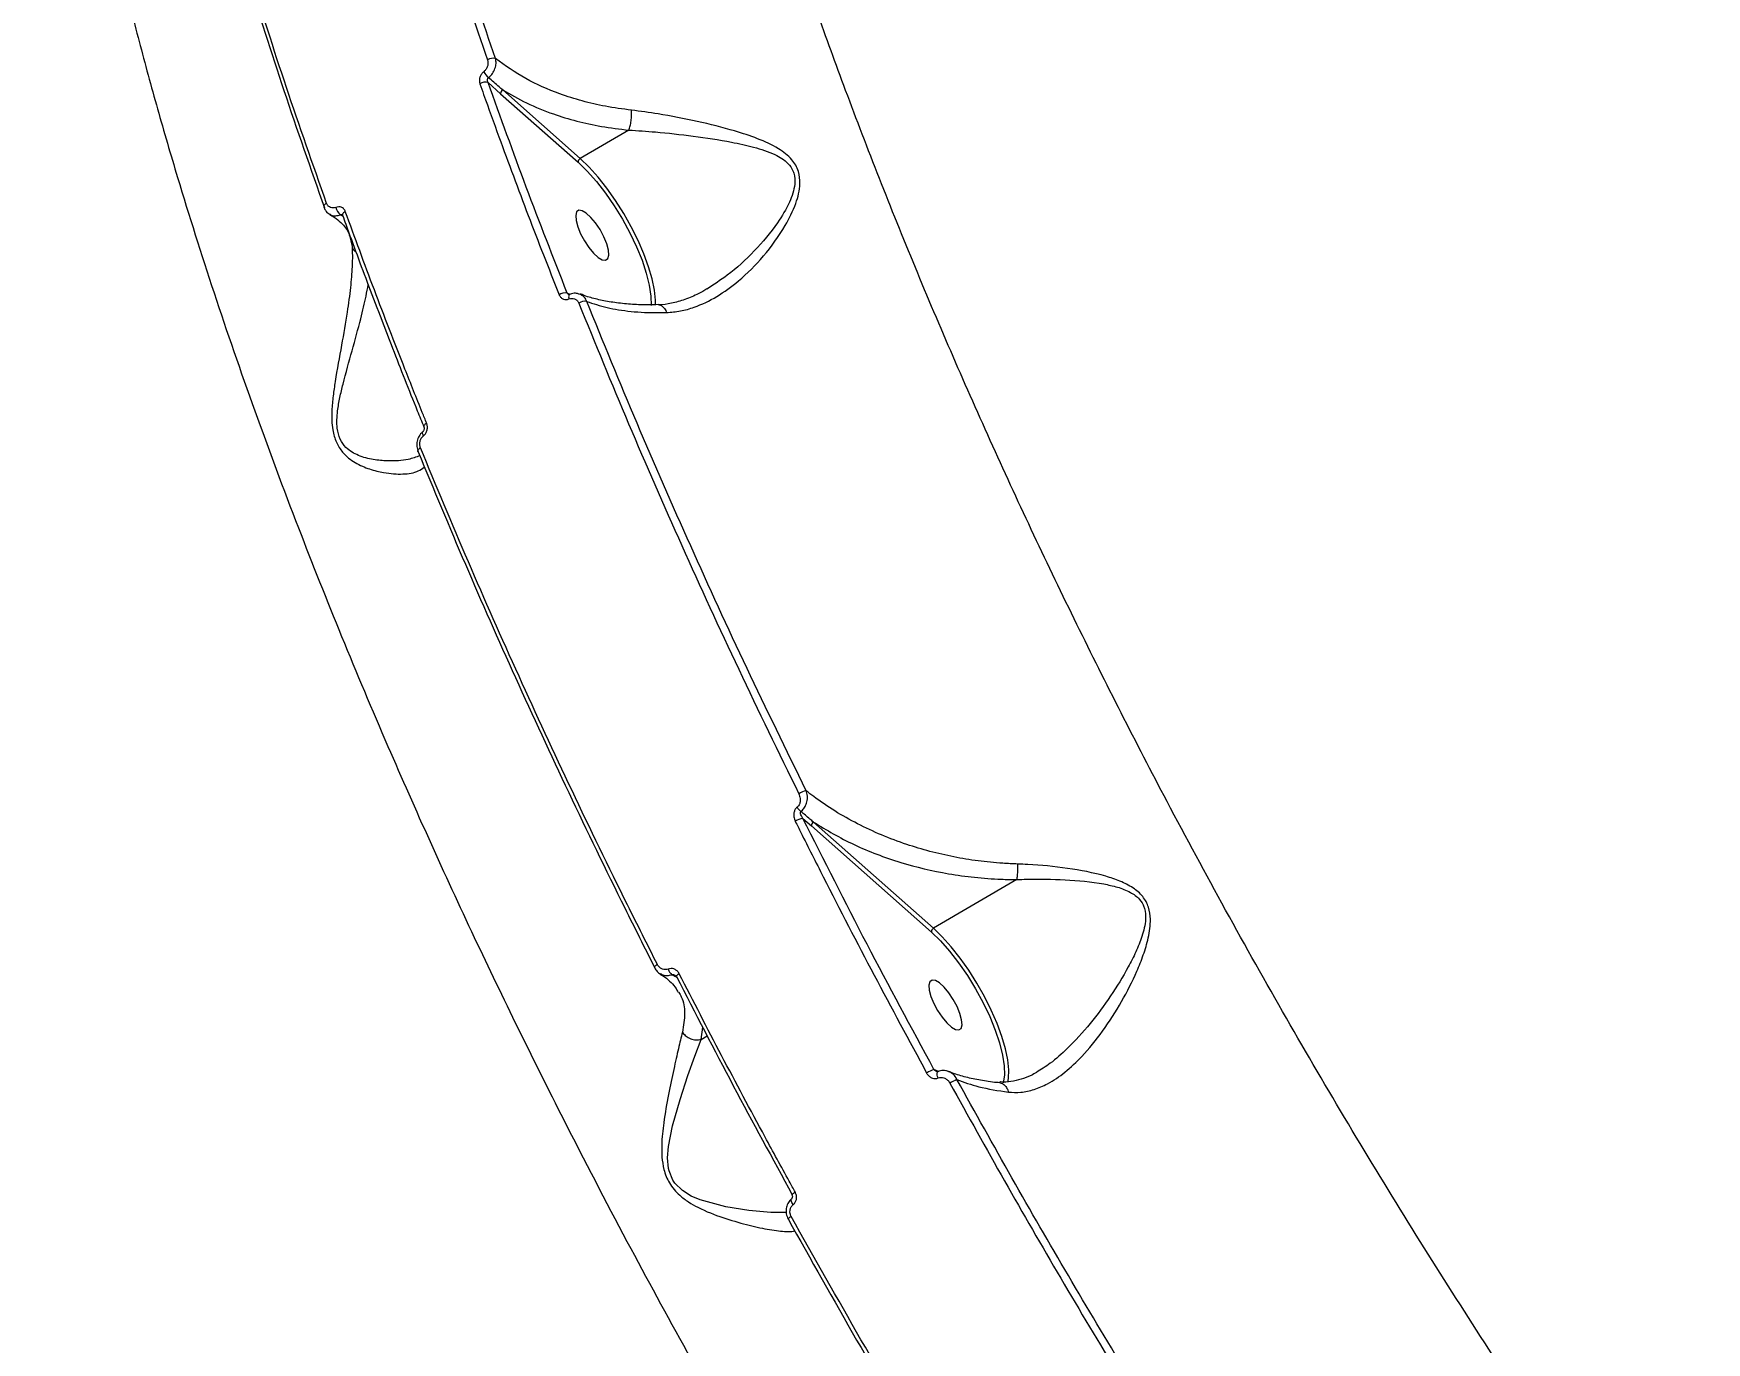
# Model space of a CAD drawing. Header units: millimetres. Extents: x -6328 to 5334, y -5037 to 4112.
# Drawn here: x -3058 to -2793.5, y 1163.1 to 1370.1 of the extents above; entities that cross this region are included whole.
import ezdxf

# ---------------------------------------------------------------- set-up
doc = ezdxf.new("R2010")
doc.units = ezdxf.units.MM
for name, color, linetype in [('DIKOM_ОБЪЕКТ', 7, 'Continuous'), ('DIKOM_РАЗМЕР_ЗОНА', 7, 'Continuous'), ('DIKOM_РАЗМЕР_ОБЪЕКТА', 7, 'Continuous')]:
    doc.layers.add(name, color=color, linetype=linetype)
doc.styles.add('style1', font='arial.ttf', dxfattribs={"width": 0.8})
doc.dimstyles.new('1-50', dxfattribs={"dimtxt": 300, "dimasz": 200, "dimexe": 100, "dimexo": 0, "dimgap": 100, "dimtad": 1, "dimtxsty": 'style1', "dimcen": 200, "dimclrd": 7, "dimclre": 7, "dimclrt": 7, "dimadec": 1, "dimazin": 2, "dimtfac": 1, "dimtmove": 0, "dimatfit": 2, "dimfxl": 0, "dimlwd": 25, "dimlwe": 18, "dimarcsym": 0})

# ---------------------------------------------------------------- blocks, each defined once
blk = doc.blocks.new('*D2')
at = {"layer": 'Defpoints', "color": 0, "transparency": 16777216}
for p in [(-5303.77, 2121.42), (-1621.11, 2121.42), (560.33, -2395.62)]:
    blk.add_point(p, dxfattribs=at)
at = {"layer": 'DIKOM_РАЗМЕР_ОБЪЕКТА', "color": 7, "lineweight": 18, "transparency": 16777216}
for p, q in [((-1621.11, 2121.42), (-5403.77, 2121.42)), ((560.33, -2395.62), (-5403.77, -2395.62))]:
    blk.add_line(p, q, dxfattribs=at)
at = {"layer": 'DIKOM_РАЗМЕР_ОБЪЕКТА', "color": 7, "lineweight": 25, "transparency": 16777216}
blk.add_line((-5303.77, -2195.62), (-5303.77, 1921.42), dxfattribs=at)
at = {"layer": 'DIKOM_РАЗМЕР_ОБЪЕКТА', "color": 7, "transparency": 16777216}
for points in [[(-5337.11, 1921.42), (-5270.44, 1921.42), (-5303.77, 2121.42)], [(-5337.11, -2195.62), (-5270.44, -2195.62), (-5303.77, -2395.62)]]:
    blk.add_solid(points, dxfattribs=at)
at = {"layer": 'DIKOM_РАЗМЕР_ОБЪЕКТА', "color": 7, "transparency": 16777216, "insert": (-5556.94, -137.1), "char_height": 300, "attachment_point": 5, "rotation": 90, "style": 'style1'}
blk.add_mtext('4500', dxfattribs=at)
blk = doc.blocks.new('*D3')
at = {"layer": 'Defpoints', "color": 0, "transparency": 16777216}
for p in [(-1814.92, 4111.71), (-5877.98, -3895.62), (33.33, -3895.62)]:
    blk.add_point(p, dxfattribs=at)
at = {"layer": 'DIKOM_РАЗМЕР_ЗОНА', "color": 7, "lineweight": 18, "transparency": 16777216}
for p, q in [((-1814.92, 4111.71), (-5977.98, 4111.71)), ((33.33, -3895.62), (-5977.98, -3895.62))]:
    blk.add_line(p, q, dxfattribs=at)
at = {"layer": 'DIKOM_РАЗМЕР_ЗОНА', "color": 7, "lineweight": 25, "transparency": 16777216}
blk.add_line((-5877.98, 3911.71), (-5877.98, -3695.62), dxfattribs=at)
at = {"layer": 'DIKOM_РАЗМЕР_ЗОНА', "color": 7, "transparency": 16777216}
for points in [[(-5911.31, 3911.71), (-5844.65, 3911.71), (-5877.98, 4111.71)], [(-5911.31, -3695.62), (-5844.65, -3695.62), (-5877.98, -3895.62)]]:
    blk.add_solid(points, dxfattribs=at)
at = {"layer": 'DIKOM_РАЗМЕР_ЗОНА', "color": 7, "transparency": 16777216, "insert": (-6131.15, 108.05), "char_height": 300, "attachment_point": 5, "rotation": 90, "style": 'style1'}
blk.add_mtext('8000', dxfattribs=at)

msp = doc.modelspace()

# ---------------------------------------------------------------- linework, layer by layer
at = {"layer": 'DIKOM_ОБЪЕКТ', "color": 7, "linetype": 'Continuous', "lineweight": 15}
for p, q in [((-2986.097, 1362.343), (-2984.132, 1360.589)), ((-2984.132, 1360.589), (-2971.874, 1349.739)), ((-2971.539, 1350.338), (-2983.797, 1361.188)), ((-2963.865, 1354.828), (-2971.539, 1350.338)), ((-3009.463, 1341.44), (-3009.07, 1341.243)), ((-3008.015, 1338.198), (-3007.624, 1336.43)), ((-2973.162, 1328.865), (-2973.604, 1329.077)), ((-2936.35, 1246.013), (-2934.993, 1244.805)), ((-2934.993, 1244.805), (-2916.034, 1228.024)), ((-2915.699, 1228.624), (-2934.658, 1245.405)), ((-2902.529, 1236.329), (-2915.699, 1228.624)), ((-2958.931, 1221.496), (-2958.766, 1221.404)), ((-2956.019, 1218.603), (-2955.956, 1218.487)), ((-2952.428, 1211.056), (-2952.159, 1212.978)), ((-2952.428, 1211.056), (-2951.455, 1211.626)), ((-2914.927, 1205.976), (-2915.634, 1206.316))]:
    msp.add_line(p, q, dxfattribs=at)
at = {"layer": 'DIKOM_ОБЪЕКТ', "color": 7, "linetype": 'Continuous', "lineweight": 15, "flags": 128}
for points in [[(-2971.874, 1349.739), (-2970.444, 1348.348), (-2968.994, 1346.712), (-2967.559, 1344.87), (-2966.176, 1342.868), (-2964.876, 1340.753), (-2963.691, 1338.577), (-2962.65, 1336.392), (-2961.779, 1334.251), (-2961.097, 1332.205), (-2960.622, 1330.304), (-2960.365, 1328.595), (-2960.333, 1327.118), (-2960.333, 1327.11)], [(-2959.629, 1327.143), (-2959.63, 1327.941), (-2959.795, 1329.527), (-2960.165, 1331.306), (-2960.732, 1333.24), (-2961.483, 1335.287), (-2962.403, 1337.402), (-2963.471, 1339.54), (-2964.664, 1341.655), (-2965.957, 1343.699), (-2967.32, 1345.63), (-2968.726, 1347.405), (-2970.142, 1348.986), (-2971.539, 1350.338)], [(-3011.649, 1343.253), (-3011.792, 1343.159), (-3011.911, 1343.058), (-3012.003, 1342.955), (-3012.064, 1342.854), (-3012.093, 1342.757), (-3012.087, 1342.668), (-3012.084, 1342.656)], [(-3012.084, 1342.656), (-3012.048, 1342.591), (-3012.023, 1342.563)], [(-3008.688, 1341.973), (-3008.835, 1341.875), (-3008.957, 1341.772), (-3009.05, 1341.666), (-3009.11, 1341.562), (-3009.135, 1341.463), (-3009.124, 1341.375), (-3009.121, 1341.368)], [(-2971.759, 1342.155), (-2972.112, 1341.903), (-2972.266, 1341.351), (-2972.207, 1340.545), (-2971.942, 1339.55), (-2971.49, 1338.446), (-2970.889, 1337.323), (-2970.187, 1336.271), (-2969.442, 1335.377), (-2968.713, 1334.712), (-2968.061, 1334.331), (-2967.536, 1334.264), (-2967.183, 1334.516), (-2967.029, 1335.068), (-2967.088, 1335.874), (-2967.354, 1336.869), (-2967.805, 1337.973), (-2968.406, 1339.096), (-2969.108, 1340.147), (-2969.853, 1341.041), (-2970.582, 1341.706), (-2971.235, 1342.088), (-2971.759, 1342.155)], [(-2973.241, 1328.862), (-2973.3, 1328.818), (-2973.346, 1328.736), (-2973.373, 1328.622), (-2973.38, 1328.479), (-2973.365, 1328.315), (-2973.331, 1328.136)], [(-2996.315, 1306.515), (-2996.383, 1306.637), (-2996.437, 1306.753), (-2996.476, 1306.857), (-2996.499, 1306.949), (-2996.505, 1307.024), (-2996.493, 1307.082), (-2996.465, 1307.121), (-2996.464, 1307.122)], [(-2995.816, 1308.463), (-2995.964, 1308.367), (-2996.088, 1308.268), (-2996.184, 1308.169), (-2996.248, 1308.075), (-2996.277, 1307.989), (-2996.271, 1307.914), (-2996.268, 1307.906)], [(-2996.804, 1304.599), (-2996.948, 1304.506), (-2997.069, 1304.411), (-2997.164, 1304.316), (-2997.23, 1304.225), (-2997.263, 1304.141), (-2997.264, 1304.068), (-2997.232, 1304.007), (-2997.168, 1303.961)], [(-2916.034, 1228.024), (-2914.604, 1226.633), (-2913.154, 1224.998), (-2911.72, 1223.157), (-2910.336, 1221.154), (-2909.036, 1219.04), (-2907.852, 1216.864), (-2906.811, 1214.679), (-2905.939, 1212.537), (-2905.258, 1210.492), (-2904.783, 1208.591), (-2904.526, 1206.882), (-2904.493, 1205.404), (-2904.685, 1204.195), (-2904.691, 1204.174)], [(-2903.931, 1204.292), (-2903.833, 1204.87), (-2903.79, 1206.227), (-2903.955, 1207.813), (-2904.325, 1209.592), (-2904.892, 1211.526), (-2905.643, 1213.573), (-2906.563, 1215.688), (-2907.631, 1217.826), (-2908.824, 1219.94), (-2910.117, 1221.985), (-2911.48, 1223.916), (-2912.886, 1225.691), (-2914.302, 1227.272), (-2915.699, 1228.624)], [(-2959.348, 1222.913), (-2959.493, 1222.824), (-2959.619, 1222.739), (-2959.722, 1222.662), (-2959.799, 1222.593), (-2959.846, 1222.537), (-2959.862, 1222.495), (-2959.859, 1222.481)], [(-2959.859, 1222.481), (-2959.846, 1222.468), (-2959.8, 1222.458)], [(-2955.891, 1221.429), (-2956.041, 1221.338), (-2956.172, 1221.25), (-2956.277, 1221.171), (-2956.353, 1221.102), (-2956.397, 1221.047), (-2956.407, 1221.008), (-2956.405, 1221.001)], [(-2956.405, 1221.001), (-2956.384, 1220.985), (-2956.327, 1220.981)], [(-2915.919, 1220.441), (-2916.272, 1220.188), (-2916.426, 1219.637), (-2916.367, 1218.831), (-2916.102, 1217.835), (-2915.65, 1216.731), (-2915.049, 1215.608), (-2914.347, 1214.557), (-2913.602, 1213.663), (-2912.874, 1212.998), (-2912.221, 1212.617), (-2911.696, 1212.549), (-2911.343, 1212.802), (-2911.189, 1213.353), (-2911.248, 1214.159), (-2911.514, 1215.155), (-2911.965, 1216.259), (-2912.566, 1217.382), (-2913.268, 1218.433), (-2914.013, 1219.327), (-2914.742, 1219.992), (-2915.395, 1220.373), (-2915.919, 1220.441)], [(-2938.973, 1183.701), (-2941.413, 1183.69), (-2944.873, 1183.992), (-2948.552, 1184.586), (-2952.581, 1185.69), (-2953.988, 1186.297), (-2955.377, 1187.145), (-2956.584, 1188.334), (-2956.883, 1188.778), (-2957.494, 1190.256), (-2957.578, 1190.625), (-2957.727, 1192.352), (-2957.601, 1194.109), (-2956.956, 1197.397), (-2955.771, 1201.539), (-2954.51, 1205.361), (-2953.429, 1208.428), (-2952.438, 1211.051), (-2952.437, 1211.053), (-2952.437, 1211.053)], [(-2914.972, 1204.958), (-2915.046, 1205.186), (-2915.096, 1205.407), (-2915.119, 1205.607), (-2915.114, 1205.775), (-2915.081, 1205.9), (-2915.022, 1205.975), (-2914.998, 1205.988)], [(-2937.863, 1184.964), (-2937.975, 1185.125), (-2938.07, 1185.285), (-2938.142, 1185.436), (-2938.19, 1185.572), (-2938.211, 1185.688), (-2938.205, 1185.78), (-2938.172, 1185.843), (-2938.161, 1185.852)], [(-2938.187, 1183.045), (-2938.333, 1182.959), (-2938.462, 1182.879), (-2938.569, 1182.809), (-2938.652, 1182.752), (-2938.707, 1182.709), (-2938.731, 1182.682), (-2938.725, 1182.672), (-2938.688, 1182.679)]]:
    msp.add_lwpolyline(points, dxfattribs=at)
at = {"layer": 'DIKOM_ОБЪЕКТ', "color": 7, "linetype": 'Continuous', "lineweight": 15}
for centre, radius, start, end in [((-2985.345, 1364.596), 1.589, 74.89609, 123.09289), ((-2986.548, 1360.863), 1.547, 73.05062, 123.77465), ((-2983.86, 1365.651), 3.351, 208.40758, 228.93585), ((-2983.498, 1360.628), 0.635, 118.10398, 183.51709), ((-2971.24, 1349.778), 0.635, 118.10383, 183.51797), ((-3008.429, 1342.858), 1.756, 188.01296, 233.88654), ((-2973.903, 1327.34), 1.763, 80.22816, 123.88378), ((-2970.744, 1325.904), 1.866, 83.00377, 123.18968), ((-2935.155, 1247.004), 3.429, 101.11163, 122.27376), ((-2935.741, 1242.728), 3.341, 100.51119, 122.70303), ((-2934.904, 1249.33), 2.825, 213.43312, 231.90021), ((-2934.358, 1244.844), 0.635, 118.10398, 183.51709), ((-2915.4, 1228.063), 0.635, 118.10382, 183.51798), ((-2955.997, 1222.634), 1.702, 195.51591, 231.83222), ((-2913.028, 1199.618), 7.186, 111.26323, 121.49088), ((-2908.721, 1196.901), 8.464, 112.68299, 121.173), ((-2936.994, 1185.502), 1.477, 111.69505, 137.52871)]:
    msp.add_arc(centre, radius, start, end, dxfattribs=at)
for points, knots in [([(-2798.307, 1118.904), (-2801.869, 1123.887), (-2808.995, 1133.853), (-2819.512, 1149.279), (-2829.881, 1165.031), (-2840.12, 1181.197), (-2850.155, 1197.665), (-2860.001, 1214.476), (-2869.571, 1231.494), (-2878.259, 1247.606), (-2886.073, 1262.681), (-2893.094, 1276.732), (-2899.865, 1290.806), (-2906.396, 1304.937), (-2912.651, 1319.054), (-2918.634, 1333.176), (-2924.304, 1347.218), (-2929.485, 1360.726), (-2934.185, 1373.65), (-2938.736, 1386.862), (-2943.202, 1400.717), (-2947.486, 1415.127), (-2951.605, 1430.318), (-2955.405, 1446.144), (-2958.35, 1460.608), (-2960.434, 1472.805), (-2961.983, 1483.644), (-2963.206, 1494.78), (-2964.004, 1506.092), (-2964.323, 1517.718), (-2964.01, 1529.461), (-2962.995, 1540.149), (-2961.505, 1549.195), (-2959.722, 1556.807), (-2957.5, 1563.857), (-2954.845, 1570.311), (-2951.764, 1576.167), (-2948.255, 1581.389), (-2944.352, 1586.038), (-2941.405, 1588.593), (-2939.929, 1589.872)], [0, 0, 0, 0, 0.0277428, 0.0554856, 0.0835918, 0.1116979, 0.1402848, 0.1688716, 0.1978427, 0.2268138, 0.2503664, 0.2739191, 0.2976931, 0.3214671, 0.3455316, 0.3695961, 0.393891, 0.4181859, 0.4402547, 0.4623235, 0.4890861, 0.5158638, 0.5426264, 0.5757713, 0.6089163, 0.6309326, 0.652949, 0.6796477, 0.7063614, 0.7330602, 0.7661254, 0.7991906, 0.8241634, 0.8492229, 0.8742824, 0.8994293, 0.9244842, 0.9496267, 0.9747692, 1, 1, 1, 1]), ([(-3053.768, 1489.114), (-3054.228, 1485.449), (-3055.13, 1478.259), (-3055.6, 1466.462), (-3055.443, 1454.05), (-3054.591, 1440.798), (-3053.025, 1426.511), (-3050.967, 1412.981), (-3048.65, 1400.479), (-3046.414, 1389.839), (-3043.959, 1379.29), (-3041.318, 1368.862), (-3038.411, 1358.215), (-3034.561, 1345.034), (-3029.543, 1329.172), (-3023.156, 1310.672), (-3016.388, 1292.511), (-3009.341, 1274.792), (-3002.365, 1258.227), (-2995.337, 1242.341), (-2988.463, 1227.458), (-2981.405, 1212.779), (-2973.399, 1196.736), (-2964.506, 1179.649), (-2954.675, 1161.576), (-2945.269, 1144.976), (-2936.06, 1129.317), (-2927.27, 1114.869), (-2918.448, 1100.831), (-2908.639, 1085.708), (-2897.987, 1069.877), (-2886.481, 1053.455), (-2875.705, 1038.662), (-2865.355, 1024.966), (-2855.644, 1012.554), (-2846.053, 1000.712), (-2836.559, 989.395), (-2827, 978.378), (-2820.612, 971.361), (-2817.415, 967.849)], [0, 0, 0, 0, 0.0321108, 0.0629807, 0.0939441, 0.1252643, 0.1566821, 0.189835, 0.2117861, 0.2337707, 0.2537041, 0.2736375, 0.2936718, 0.313706, 0.3466387, 0.3796847, 0.4118208, 0.4412262, 0.470712, 0.4960472, 0.5214337, 0.5455273, 0.5696649, 0.6018539, 0.6313075, 0.6608414, 0.6862174, 0.7116447, 0.7357766, 0.7599525, 0.7922219, 0.8217486, 0.8513558, 0.8767942, 0.9022838, 0.9264743, 0.9507088, 0.9753312, 1, 1, 1, 1]), ([(-3007.956, 1440.108), (-3007.326, 1437.425), (-3005.485, 1429.586), (-3002.009, 1416.236), (-2997.328, 1399.905), (-2992.115, 1383.149), (-2988.182, 1371.673), (-2986.213, 1365.927)], [0, 0, 0, 0, 0.1144547, 0.3345006, 0.5550758, 0.7772655, 1, 1, 1, 1]), ([(-2984.931, 1366.13), (-2986.873, 1371.793), (-2990.76, 1383.134), (-2995.949, 1399.789), (-3000.647, 1416.155), (-3004.144, 1429.58), (-3005.996, 1437.464), (-3006.624, 1440.14)], [0, 0, 0, 0, 0.2200464, 0.4406219, 0.6628116, 0.885546, 1, 1, 1, 1]), ([(-3033.74, 1413.784), (-3032.295, 1408.138), (-3029.402, 1396.829), (-3024.234, 1379.203), (-3018.508, 1361.133), (-3014.156, 1348.735), (-3011.977, 1342.528)], [0, 0, 0, 0, 0.2482505, 0.4971902, 0.7482387, 1, 1, 1, 1]), ([(-3011.649, 1343.253), (-3013.804, 1349.389), (-3018.119, 1361.677), (-3023.843, 1379.71), (-3029.06, 1397.468), (-3031.995, 1408.932), (-3033.465, 1414.672)], [0, 0, 0, 0, 0.2482503, 0.4971899, 0.7482385, 1, 1, 1, 1]), ([(-2986.213, 1365.927), (-2986.175, 1365.77), (-2986.098, 1365.456), (-2986.181, 1364.934), (-2986.402, 1364.459), (-2986.646, 1364.184), (-2986.789, 1364.071), (-2986.807, 1364.057)], [0, 0, 0, 0, 0.2478617, 0.4958964, 0.7364511, 0.9670336, 1, 1, 1, 1]), ([(-2986.061, 1363.124), (-2986.031, 1363.148), (-2985.794, 1363.338), (-2985.384, 1363.79), (-2984.988, 1364.557), (-2984.801, 1365.39), (-2984.888, 1365.884), (-2984.931, 1366.13)], [0, 0, 0, 0, 0.0333396, 0.2664399, 0.5082689, 0.7552684, 1, 1, 1, 1]), ([(-2963.462, 1357.984), (-2964.841, 1358.167), (-2967.504, 1358.52), (-2971.274, 1359.41), (-2975.576, 1360.777), (-2980.366, 1362.879), (-2983.396, 1365.037), (-2984.931, 1366.13)], [0, 0, 0, 0, 0.164794, 0.3184402, 0.4735199, 0.7333093, 1, 1, 1, 1]), ([(-2986.807, 1364.057), (-2986.824, 1364.044), (-2986.97, 1363.929), (-2987.218, 1363.649), (-2987.442, 1363.163), (-2987.526, 1362.63), (-2987.447, 1362.309), (-2987.408, 1362.149)], [0, 0, 0, 0, 0.0299153, 0.261791, 0.5039481, 0.7520215, 1, 1, 1, 1]), ([(-2986.097, 1362.343), (-2986.13, 1362.413), (-2986.194, 1362.55), (-2986.219, 1362.77), (-2986.186, 1362.955), (-2986.123, 1363.061), (-2986.08, 1363.107), (-2986.066, 1363.12), (-2986.061, 1363.124)], [0, 0, 0, 0, 0.2725665, 0.5325862, 0.7667508, 0.9319469, 0.9740885, 1, 1, 1, 1]), ([(-2973.604, 1329.077), (-2975.797, 1334.67), (-2980.186, 1345.869), (-2984.126, 1356.847), (-2986.097, 1362.343)], [0, 0, 0, 0, 0.4994501, 1, 1, 1, 1]), ([(-2983.797, 1361.188), (-2983.992, 1361.352), (-2984.752, 1361.989), (-2985.503, 1362.64), (-2986.061, 1363.124)], [0, 0, 0, 0, 0.2563729, 1, 1, 1, 1]), ([(-2987.408, 1362.149), (-2987.211, 1361.592), (-2986.226, 1358.809), (-2983.739, 1351.907), (-2979.822, 1341.373), (-2976.532, 1332.995), (-2974.886, 1328.803)], [0, 0, 0, 0, 0.0507678, 0.2538476, 0.6266954, 1, 1, 1, 1]), ([(-2983.797, 1361.188), (-2982.565, 1360.475), (-2980.083, 1359.038), (-2976.107, 1357.436), (-2972.125, 1356.227), (-2968.144, 1355.341), (-2965.319, 1355.002), (-2963.865, 1354.828)], [0, 0, 0, 0, 0.2198974, 0.4427753, 0.6236712, 0.8062571, 1, 1, 1, 1]), ([(-2963.859, 1354.834), (-2963.784, 1355.047), (-2963.636, 1355.472), (-2963.488, 1356.297), (-2963.422, 1357.122), (-2963.434, 1357.682), (-2963.458, 1357.942), (-2963.462, 1357.984)], [0, 0, 0, 0, 0.2440021, 0.4880042, 0.7320067, 0.9571012, 1, 1, 1, 1]), ([(-2957.904, 1325.988), (-2957.17, 1326.048), (-2955.689, 1326.169), (-2953.005, 1326.938), (-2949.885, 1328.434), (-2946.17, 1331.127), (-2942.445, 1334.855), (-2939.379, 1339.073), (-2937.432, 1342.989), (-2936.685, 1345.971), (-2936.941, 1348.408), (-2938.101, 1350.409), (-2940.372, 1352.132), (-2943.496, 1353.539), (-2947.795, 1354.946), (-2953.082, 1356.257), (-2958.629, 1357.353), (-2962.061, 1357.801), (-2963.462, 1357.984)], [0, 0, 0, 0, 0.0400994, 0.0808883, 0.149972, 0.2211627, 0.3125707, 0.4066966, 0.4681058, 0.5184496, 0.5509518, 0.5857536, 0.6308473, 0.6885498, 0.7478282, 0.8397944, 0.9345761, 1, 1, 1, 1]), ([(-2963.865, 1354.828), (-2963.864, 1354.829), (-2963.861, 1354.83), (-2963.859, 1354.832), (-2963.859, 1354.833), (-2963.859, 1354.834)], [0, 0, 0, 0, 0.5019097, 0.9101308, 1, 1, 1, 1]), ([(-2963.859, 1354.834), (-2963.858, 1354.834), (-2962.482, 1354.766), (-2959.101, 1354.524), (-2953.621, 1353.92), (-2948.403, 1353.129), (-2944.08, 1352.186), (-2941.008, 1351.2), (-2938.862, 1349.905), (-2938.023, 1348.719), (-2937.615, 1347.606), (-2937.55, 1346.377), (-2937.907, 1344.836), (-2938.733, 1342.75), (-2940.661, 1339.57), (-2943.977, 1335.624), (-2947.788, 1332.101), (-2950.451, 1330.402), (-2951.539, 1329.708)], [0, 0, 0, 0, 0.0000708, 0.079211, 0.1909647, 0.3058207, 0.374472, 0.4443327, 0.4948698, 0.5238252, 0.5323821, 0.5675015, 0.5956876, 0.6246842, 0.6970919, 0.8079279, 0.921547, 1, 1, 1, 1]), ([(-3012.056, 1342.666), (-3011.992, 1342.497), (-3011.828, 1342.061), (-3011.457, 1341.65), (-3011.144, 1341.539), (-3011.097, 1341.522)], [0, 0, 0, 0, 0.3501558, 0.9018173, 1, 1, 1, 1]), ([(-3010.167, 1342.613), (-3010.313, 1342.57), (-3010.605, 1342.483), (-3011.032, 1342.563), (-3011.389, 1342.79), (-3011.574, 1343.057), (-3011.638, 1343.225), (-3011.649, 1343.253)], [0, 0, 0, 0, 0.2376974, 0.4754976, 0.7137247, 0.9520118, 1, 1, 1, 1]), ([(-3011.188, 1341.489), (-3010.926, 1341.346), (-3010.215, 1340.957), (-3009.357, 1340.241), (-3008.59, 1339.353), (-3008.155, 1338.668), (-3008.042, 1338.227), (-3008.02, 1338.138)], [0, 0, 0, 0, 0.1470489, 0.3987279, 0.6577846, 0.9314764, 1, 1, 1, 1]), ([(-3011.096, 1341.529), (-3011.035, 1341.486), (-3010.779, 1341.307), (-3010.197, 1341.238), (-3009.708, 1341.373), (-3009.463, 1341.44)], [0, 0, 0, 0, 0.1374982, 0.5686542, 1, 1, 1, 1]), ([(-3008.688, 1341.973), (-3008.699, 1342.002), (-3008.764, 1342.17), (-3008.95, 1342.437), (-3009.306, 1342.663), (-3009.731, 1342.743), (-3010.022, 1342.656), (-3010.167, 1342.613)], [0, 0, 0, 0, 0.0489193, 0.2870857, 0.5249643, 0.7625368, 1, 1, 1, 1]), ([(-3009.463, 1341.44), (-3009.417, 1341.454), (-3009.323, 1341.482), (-3009.217, 1341.473), (-3009.172, 1341.442), (-3009.164, 1341.436)], [0, 0, 0, 0, 0.446329, 0.8937727, 1, 1, 1, 1]), ([(-3009.163, 1341.437), (-3009.157, 1341.451), (-3009.149, 1341.467), (-3009.127, 1341.377), (-3009.125, 1341.37)], [0, 0, 0, 0, 0.9197709, 1, 1, 1, 1]), ([(-3009.115, 1341.369), (-3008.947, 1340.897), (-3007.629, 1337.203), (-3005.57, 1331.672), (-3003.611, 1326.583), (-3002.914, 1324.772)], [0, 0, 0, 0, 0.0863629, 0.674722, 1, 1, 1, 1]), ([(-2995.816, 1308.463), (-2996.048, 1309.037), (-2997.21, 1311.904), (-3000.025, 1318.962), (-3004.148, 1329.593), (-3007.174, 1337.845), (-3008.688, 1341.973)], [0, 0, 0, 0, 0.0507693, 0.253855, 0.6266991, 1, 1, 1, 1]), ([(-3007.624, 1336.43), (-3007.598, 1335.981), (-3007.547, 1335.072), (-3007.601, 1332.926), (-3007.843, 1329.963), (-3008.405, 1325.791), (-3009.269, 1320.816), (-3010.121, 1316.303), (-3010.628, 1312.806), (-3010.864, 1310.248), (-3010.809, 1307.687), (-3010.164, 1305.411), (-3008.953, 1303.54), (-3007.084, 1302.131), (-3004.828, 1301.179), (-3002.203, 1300.538), (-2999.464, 1300.358), (-2997.337, 1300.72), (-2996.498, 1301.327), (-2996.201, 1301.542)], [0, 0, 0, 0, 0.0443359, 0.0895887, 0.1599534, 0.2324657, 0.3224987, 0.4152107, 0.4503604, 0.4859282, 0.532942, 0.5664249, 0.5998052, 0.653098, 0.7102645, 0.7686664, 0.8578768, 0.9497899, 1, 1, 1, 1]), ([(-3007.624, 1336.43), (-3007.609, 1336.391), (-3007.543, 1336.215), (-3007.369, 1335.877), (-3007.111, 1335.648), (-3006.966, 1335.519)], [0, 0, 0, 0, 0.1135879, 0.5033465, 1, 1, 1, 1]), ([(-2996.912, 1303.353), (-2997.492, 1303.134), (-2998.914, 1302.597), (-3001.529, 1302.454), (-3004.249, 1302.686), (-3006.18, 1303.168), (-3007.641, 1303.888), (-3008.668, 1304.659), (-3009.572, 1305.888), (-3010.099, 1307.933), (-3009.968, 1310.251), (-3009.552, 1312.576), (-3008.788, 1315.798), (-3007.574, 1320.032), (-3006.313, 1324.662), (-3005.46, 1328.17), (-3005.168, 1329.799), (-3005.063, 1330.382)], [0, 0, 0, 0, 0.0808784, 0.1985156, 0.2704634, 0.3434874, 0.3750984, 0.4073785, 0.4455541, 0.483509, 0.5387903, 0.5820731, 0.6260338, 0.7410379, 0.8590577, 0.9495273, 1, 1, 1, 1]), ([(-2974.886, 1328.803), (-2974.872, 1328.77), (-2974.797, 1328.595), (-2974.592, 1328.321), (-2974.217, 1328.089), (-2973.775, 1328.006), (-2973.479, 1328.093), (-2973.331, 1328.136)], [0, 0, 0, 0, 0.0545852, 0.2913569, 0.527817, 0.7639702, 1, 1, 1, 1]), ([(-2973.392, 1328.858), (-2973.427, 1328.877), (-2973.507, 1328.919), (-2973.571, 1329.006), (-2973.599, 1329.066), (-2973.604, 1329.077)], [0, 0, 0, 0, 0.3880181, 0.8853725, 1, 1, 1, 1]), ([(-2973.237, 1328.867), (-2973.243, 1328.863), (-2973.288, 1328.841), (-2973.35, 1328.845), (-2973.375, 1328.836), (-2973.393, 1328.854), (-2973.394, 1328.855)], [0, 0, 0, 0, 0.0670603, 0.4488545, 0.986165, 1, 1, 1, 1]), ([(-2973.331, 1328.136), (-2973.182, 1328.179), (-2972.884, 1328.265), (-2972.439, 1328.182), (-2972.06, 1327.949), (-2971.854, 1327.673), (-2971.779, 1327.498), (-2971.765, 1327.465)], [0, 0, 0, 0, 0.236408, 0.4729314, 0.7098822, 0.9468304, 1, 1, 1, 1]), ([(-2971.671, 1328.868), (-2971.817, 1328.925), (-2972.214, 1329.081), (-2972.782, 1329.046), (-2973.13, 1328.883), (-2973.229, 1328.836)], [0, 0, 0, 0, 0.2937924, 0.7987673, 1, 1, 1, 1]), ([(-2970.516, 1327.756), (-2970.539, 1327.809), (-2970.66, 1328.099), (-2970.971, 1328.547), (-2971.375, 1328.757), (-2971.566, 1328.856)], [0, 0, 0, 0, 0.1056711, 0.5764371, 1, 1, 1, 1]), ([(-2959.144, 1327.241), (-2959.758, 1327.223), (-2961.32, 1327.179), (-2963.648, 1327.287), (-2966.128, 1327.536), (-2968.38, 1327.942), (-2970.202, 1328.405), (-2971.152, 1328.778), (-2971.528, 1328.926)], [0, 0, 0, 0, 0.1214327, 0.3093887, 0.4981902, 0.6873998, 0.87637, 1, 1, 1, 1]), ([(-2951.545, 1329.715), (-2951.968, 1329.464), (-2953.097, 1328.793), (-2954.961, 1328.008), (-2957.078, 1327.439), (-2958.481, 1327.184), (-2959.164, 1327.217), (-2959.174, 1327.217)], [0, 0, 0, 0, 0.1715966, 0.4586251, 0.733548, 0.9960355, 1, 1, 1, 1]), ([(-2971.765, 1327.465), (-2969.182, 1321.128), (-2964.008, 1308.436), (-2955.538, 1289.103), (-2946.591, 1269.576), (-2940.191, 1256.467), (-2936.987, 1249.903)], [0, 0, 0, 0, 0.2482522, 0.497193, 0.7482405, 1, 1, 1, 1]), ([(-2935.816, 1250.369), (-2938.97, 1256.826), (-2945.285, 1269.76), (-2954.179, 1289.154), (-2962.68, 1308.537), (-2967.902, 1321.343), (-2970.516, 1327.756)], [0, 0, 0, 0, 0.2482527, 0.4971938, 0.7482409, 1, 1, 1, 1]), ([(-2970.516, 1327.756), (-2969.485, 1327.404), (-2967.404, 1326.694), (-2963.552, 1326.108), (-2960.286, 1325.942), (-2958.319, 1325.98), (-2957.904, 1325.988)], [0, 0, 0, 0, 0.2991599, 0.6039868, 0.9163485, 1, 1, 1, 1]), ([(-2959.142, 1327.183), (-2959.089, 1327.191), (-2958.878, 1327.225), (-2958.51, 1326.992), (-2958.166, 1326.579), (-2957.983, 1326.202), (-2957.918, 1326.028), (-2957.904, 1325.988)], [0, 0, 0, 0, 0.1097848, 0.436047, 0.7623102, 0.945674, 1, 1, 1, 1]), ([(-3002.914, 1324.772), (-3002.353, 1323.302), (-3000.54, 1318.557), (-2998.315, 1312.929), (-2996.606, 1308.755), (-2996.257, 1307.903)], [0, 0, 0, 0, 0.2631356, 0.8495567, 1, 1, 1, 1]), ([(-2996.421, 1307.139), (-2996.447, 1307.118), (-2996.679, 1306.928), (-2997.062, 1306.467), (-2997.378, 1305.662), (-2997.444, 1304.771), (-2997.259, 1304.23), (-2997.168, 1303.961)], [0, 0, 0, 0, 0.0300202, 0.263948, 0.5066423, 0.7544466, 1, 1, 1, 1]), ([(-2996.271, 1307.905), (-2996.266, 1307.896), (-2996.243, 1307.848), (-2996.22, 1307.719), (-2996.229, 1307.539), (-2996.277, 1307.373), (-2996.351, 1307.238), (-2996.422, 1307.152), (-2996.458, 1307.128), (-2996.466, 1307.123)], [0, 0, 0, 0, 0.0521817, 0.2776577, 0.4729201, 0.6441012, 0.7961135, 0.9551135, 1, 1, 1, 1]), ([(-2996.315, 1306.515), (-2996.183, 1306.645), (-2995.927, 1306.898), (-2995.724, 1307.423), (-2995.668, 1307.967), (-2995.767, 1308.298), (-2995.816, 1308.463)], [0, 0, 0, 0, 0.2592201, 0.5021627, 0.7511322, 1, 1, 1, 1]), ([(-2996.804, 1304.599), (-2996.854, 1304.761), (-2996.952, 1305.086), (-2996.9, 1305.623), (-2996.702, 1306.109), (-2996.47, 1306.388), (-2996.331, 1306.502), (-2996.315, 1306.515)], [0, 0, 0, 0, 0.2486747, 0.49752, 0.7389377, 0.9703205, 1, 1, 1, 1]), ([(-2959.348, 1222.913), (-2960.928, 1226.048), (-2965.544, 1235.213), (-2972.915, 1250.421), (-2981.313, 1268.527), (-2989.339, 1286.627), (-2994.314, 1298.603), (-2996.804, 1304.599)], [0, 0, 0, 0, 0.1144542, 0.3345003, 0.5550756, 0.7772654, 1, 1, 1, 1]), ([(-2997.168, 1303.961), (-2994.713, 1298.051), (-2989.799, 1286.218), (-2981.832, 1268.234), (-2973.426, 1250.096), (-2966.018, 1234.804), (-2961.376, 1225.587), (-2959.8, 1222.458)], [0, 0, 0, 0, 0.2200461, 0.4406213, 0.6628108, 0.8855451, 1, 1, 1, 1]), ([(-2936.987, 1249.903), (-2936.895, 1249.666), (-2936.735, 1249.25), (-2936.756, 1248.628), (-2936.915, 1248.158), (-2937.114, 1247.896), (-2937.24, 1247.791), (-2937.261, 1247.774)], [0, 0, 0, 0, 0.3277202, 0.573894, 0.77963, 0.9627747, 1, 1, 1, 1]), ([(-2936.647, 1247.107), (-2936.611, 1247.136), (-2936.402, 1247.308), (-2936.055, 1247.721), (-2935.718, 1248.448), (-2935.584, 1249.32), (-2935.676, 1249.979), (-2935.796, 1250.313), (-2935.816, 1250.369)], [0, 0, 0, 0, 0.0395069, 0.2326388, 0.4437426, 0.6867398, 0.9479473, 1, 1, 1, 1]), ([(-2902.37, 1238.789), (-2903.163, 1238.82), (-2905.281, 1238.902), (-2908.672, 1239.252), (-2913.831, 1240.099), (-2918.967, 1241.468), (-2923.956, 1243.345), (-2927.764, 1245.115), (-2931.351, 1247.145), (-2934.001, 1248.941), (-2935.426, 1250.061), (-2935.816, 1250.369)], [0, 0, 0, 0, 0.0601169, 0.1606253, 0.2618619, 0.4689752, 0.5879989, 0.7078536, 0.830228, 0.9534373, 1, 1, 1, 1]), ([(-2937.261, 1247.774), (-2937.287, 1247.752), (-2937.421, 1247.64), (-2937.629, 1247.355), (-2937.791, 1246.854), (-2937.805, 1246.206), (-2937.638, 1245.777), (-2937.546, 1245.54)], [0, 0, 0, 0, 0.0440727, 0.2245474, 0.4337722, 0.6875081, 1, 1, 1, 1]), ([(-2936.35, 1246.013), (-2936.435, 1246.139), (-2936.583, 1246.359), (-2936.702, 1246.675), (-2936.731, 1246.896), (-2936.703, 1247.021), (-2936.674, 1247.077), (-2936.654, 1247.099), (-2936.647, 1247.107)], [0, 0, 0, 0, 0.3694027, 0.6445477, 0.8371646, 0.9270165, 0.9711869, 1, 1, 1, 1]), ([(-2934.658, 1245.405), (-2934.852, 1245.568), (-2935.518, 1246.131), (-2936.179, 1246.702), (-2936.647, 1247.107)], [0, 0, 0, 0, 0.2912822, 1, 1, 1, 1]), ([(-2915.634, 1206.316), (-2919.191, 1212.908), (-2926.316, 1226.112), (-2933.002, 1239.373), (-2936.35, 1246.013)], [0, 0, 0, 0, 0.4992727, 1, 1, 1, 1]), ([(-2937.546, 1245.54), (-2937.253, 1244.953), (-2935.79, 1242.02), (-2931.698, 1233.915), (-2925.138, 1221.217), (-2919.569, 1210.906), (-2916.782, 1205.747)], [0, 0, 0, 0, 0.0441412, 0.2207137, 0.6100127, 1, 1, 1, 1]), ([(-2934.658, 1245.405), (-2932.591, 1244.168), (-2929.466, 1242.299), (-2924.699, 1240.317), (-2919.808, 1238.637), (-2914.615, 1237.4), (-2909.227, 1236.651), (-2905.61, 1236.372), (-2903.356, 1236.34), (-2902.529, 1236.329)], [0, 0, 0, 0, 0.2355394, 0.3560364, 0.4765274, 0.7016571, 0.8172953, 0.9329171, 1, 1, 1, 1]), ([(-2903.856, 1202.723), (-2903.201, 1202.69), (-2901.835, 1202.619), (-2899.754, 1203.087), (-2897.399, 1204.095), (-2894.852, 1205.825), (-2891.905, 1208.594), (-2888.867, 1212.34), (-2885.945, 1216.913), (-2883.851, 1221.022), (-2882.492, 1224.415), (-2881.666, 1227.151), (-2881.29, 1229.715), (-2881.6, 1232), (-2882.555, 1233.763), (-2884.185, 1235.13), (-2886.213, 1236.13), (-2889.647, 1237.279), (-2894.552, 1238.201), (-2899.241, 1238.668), (-2901.843, 1238.768), (-2902.37, 1238.789)], [0, 0, 0, 0, 0.0399715, 0.083299, 0.1277351, 0.1880435, 0.2502378, 0.3338835, 0.4199859, 0.5013491, 0.5428288, 0.5846608, 0.6297904, 0.6581297, 0.6869604, 0.7180466, 0.7529296, 0.7887563, 0.8810067, 0.9758693, 1, 1, 1, 1]), ([(-2902.522, 1236.336), (-2902.483, 1236.551), (-2902.405, 1236.981), (-2902.352, 1237.806), (-2902.353, 1238.423), (-2902.368, 1238.74), (-2902.37, 1238.789)], [0, 0, 0, 0, 0.3157288, 0.6314576, 0.943771, 1, 1, 1, 1]), ([(-2902.529, 1236.329), (-2902.527, 1236.33), (-2902.525, 1236.331), (-2902.522, 1236.334), (-2902.522, 1236.335), (-2902.522, 1236.336)], [0, 0, 0, 0, 0.4269521, 0.7842824, 1, 1, 1, 1]), ([(-2902.522, 1236.336), (-2902.52, 1236.336), (-2901.998, 1236.359), (-2899.476, 1236.442), (-2894.861, 1236.382), (-2890.047, 1235.951), (-2886.608, 1235.176), (-2884.652, 1234.456), (-2883.155, 1233.396), (-2882.536, 1232.373), (-2882.194, 1231.315), (-2882.091, 1229.69), (-2882.675, 1227.369), (-2883.688, 1224.871), (-2885.299, 1221.688), (-2887.673, 1217.843), (-2890.907, 1213.472), (-2894.142, 1209.927), (-2897.014, 1207.34), (-2898.702, 1206.302), (-2899.435, 1205.852)], [0, 0, 0, 0, 0.000104, 0.0287586, 0.138617, 0.2508756, 0.2908187, 0.3314997, 0.3649711, 0.3896153, 0.3952539, 0.4256668, 0.4764477, 0.5241746, 0.5723688, 0.6706661, 0.7709501, 0.8734156, 0.9450082, 1, 1, 1, 1]), ([(-2959.829, 1222.499), (-2959.731, 1222.313), (-2959.489, 1221.856), (-2959.073, 1221.471), (-2958.777, 1221.377), (-2958.77, 1221.375)], [0, 0, 0, 0, 0.4007417, 0.985686, 1, 1, 1, 1]), ([(-2957.637, 1222.179), (-2957.783, 1222.138), (-2958.075, 1222.055), (-2958.534, 1222.141), (-2958.949, 1222.374), (-2959.211, 1222.663), (-2959.32, 1222.862), (-2959.348, 1222.913)], [0, 0, 0, 0, 0.2256675, 0.4513623, 0.6801796, 0.9175966, 1, 1, 1, 1]), ([(-2955.891, 1221.429), (-2955.92, 1221.482), (-2956.032, 1221.685), (-2956.302, 1221.98), (-2956.726, 1222.217), (-2957.192, 1222.304), (-2957.488, 1222.22), (-2957.637, 1222.179)], [0, 0, 0, 0, 0.0825824, 0.3217227, 0.5513052, 0.7756177, 1, 1, 1, 1]), ([(-2958.981, 1221.409), (-2958.714, 1221.252), (-2957.999, 1220.831), (-2957.147, 1220.055), (-2956.454, 1219.266), (-2956.2, 1218.739), (-2956.109, 1218.55)], [0, 0, 0, 0, 0.1854394, 0.496364, 0.819737, 1, 1, 1, 1]), ([(-2958.766, 1221.404), (-2958.682, 1221.352), (-2958.386, 1221.17), (-2957.774, 1221.098), (-2957.29, 1221.23), (-2957.048, 1221.296)], [0, 0, 0, 0, 0.1668616, 0.5825338, 1, 1, 1, 1]), ([(-2957.048, 1221.296), (-2957.002, 1221.308), (-2956.949, 1221.322), (-2956.834, 1221.319), (-2956.741, 1221.304), (-2956.669, 1221.262), (-2956.65, 1221.25)], [0, 0, 0, 0, 0.3498916, 0.4034423, 0.8367203, 1, 1, 1, 1]), ([(-2957.048, 1221.296), (-2957.008, 1221.276), (-2956.754, 1221.151), (-2956.504, 1221.025), (-2956.294, 1220.918)], [0, 0, 0, 0, 0.1574401, 1, 1, 1, 1]), ([(-2956.65, 1221.249), (-2956.634, 1221.243), (-2956.577, 1221.223), (-2956.481, 1221.135), (-2956.429, 1221.035), (-2956.41, 1220.997)], [0, 0, 0, 0, 0.2017905, 0.6945976, 1, 1, 1, 1]), ([(-2956.327, 1220.981), (-2953.36, 1215.226), (-2947.419, 1203.705), (-2941.155, 1192.244), (-2938.02, 1186.507)], [0, 0, 0, 0, 0.49945, 1, 1, 1, 1]), ([(-2937.54, 1186.874), (-2937.861, 1187.457), (-2939.465, 1190.369), (-2943.39, 1197.569), (-2949.235, 1208.503), (-2953.671, 1217.119), (-2955.891, 1221.429)], [0, 0, 0, 0, 0.0507678, 0.2538476, 0.6266954, 1, 1, 1, 1]), ([(-2955.956, 1218.487), (-2955.824, 1218.261), (-2955.243, 1217.264), (-2954.884, 1215.204), (-2955.224, 1213.223), (-2955.396, 1212.222)], [0, 0, 0, 0, 0.1266377, 0.5585255, 1, 1, 1, 1]), ([(-2955.396, 1212.222), (-2955.6, 1211.387), (-2956.013, 1209.696), (-2956.767, 1206.309), (-2957.596, 1202.387), (-2958.329, 1198.335), (-2958.692, 1194.945), (-2958.664, 1192.435), (-2958.371, 1190.389), (-2957.505, 1188.191), (-2956.024, 1186.496), (-2954.424, 1185.325), (-2952.119, 1184.031), (-2948.933, 1182.812), (-2945.204, 1181.736), (-2941.837, 1180.987), (-2939.421, 1180.684), (-2938.043, 1180.637), (-2937.698, 1180.787), (-2937.633, 1180.815)], [0, 0, 0, 0, 0.0754218, 0.1528746, 0.2352088, 0.3192032, 0.3809383, 0.4122988, 0.4445437, 0.481133, 0.5235112, 0.5541317, 0.5854754, 0.6684998, 0.7538557, 0.8386085, 0.9255883, 0.9860763, 1, 1, 1, 1]), ([(-2955.396, 1212.222), (-2955.371, 1212.183), (-2955.214, 1211.941), (-2954.813, 1211.527), (-2954.095, 1211.127), (-2953.254, 1210.931), (-2952.709, 1211.012), (-2952.437, 1211.053)], [0, 0, 0, 0, 0.0428988, 0.2679933, 0.5119958, 0.7559979, 1, 1, 1, 1]), ([(-2952.437, 1211.053), (-2952.436, 1211.053), (-2952.433, 1211.054), (-2952.43, 1211.055), (-2952.428, 1211.056)], [0, 0, 0, 0, 0.4080801, 1, 1, 1, 1]), ([(-2915.265, 1206.023), (-2915.308, 1206.044), (-2915.426, 1206.101), (-2915.544, 1206.209), (-2915.614, 1206.292), (-2915.634, 1206.316)], [0, 0, 0, 0, 0.2874814, 0.8022857, 1, 1, 1, 1]), ([(-2913.266, 1205.925), (-2913.427, 1205.992), (-2913.837, 1206.164), (-2914.46, 1206.175), (-2914.848, 1206.013), (-2914.985, 1205.955)], [0, 0, 0, 0, 0.2915458, 0.7483323, 1, 1, 1, 1]), ([(-2916.782, 1205.747), (-2916.747, 1205.688), (-2916.621, 1205.475), (-2916.328, 1205.172), (-2915.89, 1204.933), (-2915.417, 1204.841), (-2915.12, 1204.919), (-2914.972, 1204.958)], [0, 0, 0, 0, 0.0918816, 0.335558, 0.5630753, 0.7814373, 1, 1, 1, 1]), ([(-2914.998, 1205.989), (-2915, 1205.988), (-2915.04, 1205.968), (-2915.121, 1205.959), (-2915.225, 1206.005), (-2915.266, 1206.023)], [0, 0, 0, 0, 0.0413985, 0.6278441, 1, 1, 1, 1]), ([(-2914.972, 1204.958), (-2914.82, 1204.998), (-2914.516, 1205.077), (-2914.03, 1204.983), (-2913.575, 1204.737), (-2913.269, 1204.425), (-2913.138, 1204.203), (-2913.102, 1204.143)], [0, 0, 0, 0, 0.216891, 0.4334722, 0.6619726, 0.9080849, 1, 1, 1, 1]), ([(-2911.984, 1204.711), (-2912.034, 1204.807), (-2912.217, 1205.16), (-2912.631, 1205.643), (-2913.077, 1205.852), (-2913.274, 1205.944)], [0, 0, 0, 0, 0.1726073, 0.6350322, 1, 1, 1, 1]), ([(-2905.225, 1204.204), (-2905.392, 1204.216), (-2906.476, 1204.291), (-2908.287, 1204.576), (-2910.6, 1205.069), (-2912.257, 1205.546), (-2913.054, 1205.887), (-2913.258, 1205.974)], [0, 0, 0, 0, 0.0517213, 0.3353677, 0.6190069, 0.9027591, 1, 1, 1, 1]), ([(-2913.102, 1204.143), (-2910.24, 1198.983), (-2904.511, 1188.654), (-2895.596, 1173.255), (-2886.466, 1157.923), (-2880.194, 1147.821), (-2877.055, 1142.765)], [0, 0, 0, 0, 0.2488775, 0.4981996, 0.7488726, 1, 1, 1, 1]), ([(-2876.017, 1143.467), (-2879.121, 1148.466), (-2885.335, 1158.474), (-2894.42, 1173.725), (-2903.345, 1189.135), (-2909.103, 1199.516), (-2911.984, 1204.711)], [0, 0, 0, 0, 0.2488778, 0.4982002, 0.748873, 1, 1, 1, 1]), ([(-2911.984, 1204.711), (-2910.875, 1204.305), (-2908.466, 1203.423), (-2905.472, 1202.968), (-2903.856, 1202.723)], [0, 0, 0, 0, 0.4604881, 1, 1, 1, 1]), ([(-2905.225, 1204.178), (-2905.196, 1204.181), (-2904.976, 1204.203), (-2904.586, 1203.973), (-2904.153, 1203.511), (-2903.94, 1203.033), (-2903.867, 1202.764), (-2903.856, 1202.723)], [0, 0, 0, 0, 0.0461946, 0.3577604, 0.6693273, 0.9497074, 1, 1, 1, 1]), ([(-2899.429, 1205.844), (-2899.712, 1205.679), (-2900.518, 1205.207), (-2901.863, 1204.706), (-2903.465, 1204.373), (-2904.58, 1204.262), (-2905.168, 1204.358), (-2905.211, 1204.365)], [0, 0, 0, 0, 0.1456281, 0.415282, 0.6931703, 0.9778173, 1, 1, 1, 1]), ([(-2938.112, 1185.875), (-2938.159, 1185.835), (-2938.411, 1185.622), (-2938.778, 1185.123), (-2939.028, 1184.321), (-2939.024, 1183.458), (-2938.8, 1182.939), (-2938.688, 1182.679)], [0, 0, 0, 0, 0.0542198, 0.2910956, 0.5276365, 0.7637336, 1, 1, 1, 1]), ([(-2938.187, 1183.045), (-2938.256, 1183.201), (-2938.393, 1183.513), (-2938.401, 1184.031), (-2938.256, 1184.512), (-2938.04, 1184.812), (-2937.891, 1184.94), (-2937.863, 1184.964)], [0, 0, 0, 0, 0.2363546, 0.4725827, 0.7091512, 0.9458514, 1, 1, 1, 1]), ([(-2938.085, 1186.497), (-2938.079, 1186.489), (-2938.044, 1186.435), (-2938.011, 1186.313), (-2938.004, 1186.15), (-2938.043, 1186.002), (-2938.103, 1185.9), (-2938.15, 1185.868), (-2938.166, 1185.857)], [0, 0, 0, 0, 0.0393565, 0.2404362, 0.4368364, 0.6413349, 0.8752209, 1, 1, 1, 1]), ([(-2937.863, 1184.964), (-2937.835, 1184.987), (-2937.687, 1185.114), (-2937.472, 1185.411), (-2937.328, 1185.89), (-2937.335, 1186.407), (-2937.471, 1186.718), (-2937.54, 1186.874)], [0, 0, 0, 0, 0.0535395, 0.2897948, 0.5263616, 0.7631292, 1, 1, 1, 1]), ([(-2938.688, 1182.679), (-2935.099, 1176.283), (-2927.91, 1163.474), (-2916.638, 1144.421), (-2905.039, 1125.483), (-2897.037, 1113.076), (-2893.03, 1106.864)], [0, 0, 0, 0, 0.2482526, 0.4971936, 0.7482408, 1, 1, 1, 1]), ([(-2892.422, 1107.064), (-2896.383, 1113.203), (-2904.314, 1125.497), (-2915.892, 1144.382), (-2927.25, 1163.563), (-2934.538, 1176.545), (-2938.187, 1183.045)], [0, 0, 0, 0, 0.2482523, 0.4971932, 0.7482405, 1, 1, 1, 1])]:
    msp.add_open_spline(points, degree=3, knots=knots, dxfattribs=at)

# ---------------------------------------------------------------- dimensions: what is measured, and where the dimension line sits
at = {"layer": 'DIKOM_РАЗМЕР_ЗОНА'}
dim = msp.add_linear_dim(base=(-5877.98, -3895.616), p1=(-1814.925, 4111.709), p2=(33.33, -3895.616), angle=90, text='8000', dimstyle='1-50', dxfattribs=at)
dim.commit()
dim.dimension.update_dxf_attribs({"geometry": '*D3', "text_midpoint": (-5877.98, 108.046), "dimtype": 160})
at = {"layer": 'DIKOM_РАЗМЕР_ОБЪЕКТА'}
dim = msp.add_linear_dim(base=(-5303.773, 2121.419), p1=(560.33, -2395.616), p2=(-1621.109, 2121.419), angle=90, text='4500', dimstyle='1-50', dxfattribs=at)
dim.commit()
dim.dimension.update_dxf_attribs({"geometry": '*D2', "text_midpoint": (-5303.773, -137.099), "dimtype": 160})

doc.saveas('drawing.dxf')
